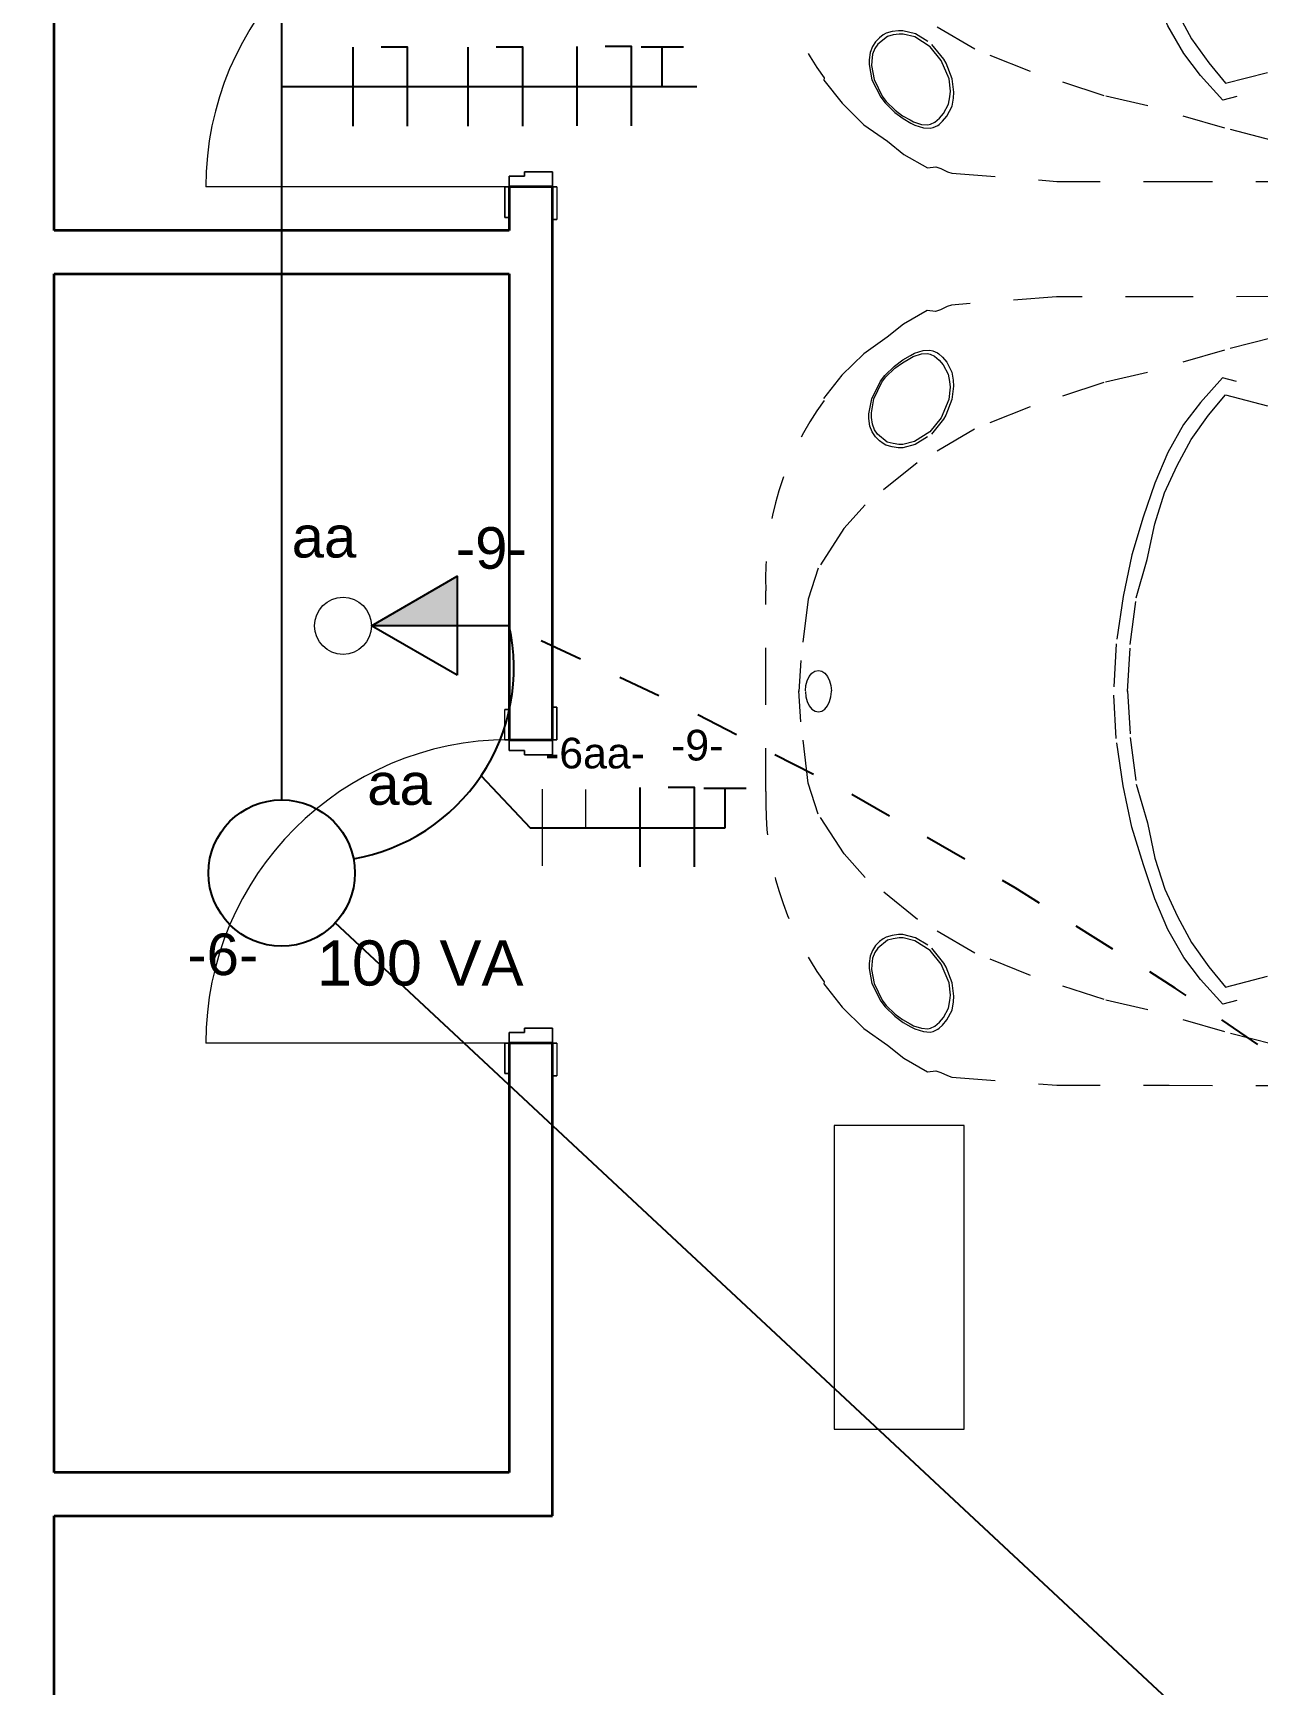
# Model space of a CAD drawing. Header units: metres. Extents: x -182 to 99, y 70 to 117.
# Drawn here: x -167.64 to -164.814, y 92.395 to 96.206 of the extents above; entities that cross this region are included whole.
import ezdxf

# ---------------------------------------------------------------- set-up
doc = ezdxf.new("R2010")
doc.units = ezdxf.units.M
doc.header["$LTSCALE"] = 0.01
doc.linetypes.add('ACAD_ISO02W100', pattern=[15, 12, -3])
doc.linetypes.add('Basculante', pattern=[0.003969, 0.002381, -0.001587])
for name, color, linetype, lineweight in [('A-DETL-GENF', 3, 'Basculante', 9), ('A-DOOR', 1, 'Continuous', 9), ('A-DOOR-FRAM', 1, 'Continuous', 13), ('A-WALL', 2, 'Continuous', 9), ('M-EQPT', 6, 'Continuous', 9), ('S-COLS', 6, 'Continuous', 9)]:
    doc.layers.add(name, color=color, linetype=linetype, lineweight=lineweight)
for name, color, linetype in [('FIAÇÃO', 10, 'Continuous'), ('Iluminação', 7, 'Continuous'), ('TOMADA', 7, 'ACAD_ISO02W100')]:
    doc.layers.add(name, color=color, linetype=linetype)
doc.styles.add('Arial', font='arial.ttf', dxfattribs={"height": 0.29506})
doc.styles.add('Arial_2', font='arial.ttf', dxfattribs={"height": 0.258177})
doc.dimstyles.new('Diagonal', dxfattribs={"dimscale": 0.3048, "dimtxt": 0.258177, "dimasz": 1.025262, "dimexe": 0.984252, "dimexo": 0.615157, "dimgap": 0.04101, "dimtad": 1, "dimrnd": 0.01, "dimzin": 0, "dimdsep": 46, "dimtxsty": 'Arial_2', "dimblk1": 'OBLIQUE', "dimblk2": 'OBLIQUE', "dimsah": 1, "dimcen": 0.09, "dimse1": 1, "dimse2": 1, "dimazin": 0, "dimtfac": 1, "dimtix": 1, "dimtmove": 0, "dimatfit": 3, "dimfxl": 1, "dimtvp": 1, "dimtfill": 1, "dimtolj": 1, "dimtzin": 0, "dimarcsym": 2})

# ---------------------------------------------------------------- blocks, each defined once
blk = doc.blocks.new('M_RPC Escarabajo - M_RPC Escarabajo-195601-Subsuelo')
at = {"layer": 'A-DETL-GENF'}
for p, q in [((-0.2345, 3.3634), (-0.003, 3.3634)), ((-0.003, 3.3634), (0.2285, 3.3634)), ((-0.2154, 3.2655), (-0.0737, 3.2829)), ((-0.0737, 3.2829), (-0.0025, 3.2871)), ((0.0677, 3.283), (-0.0034, 3.2871)), ((0.2095, 3.2657), (0.0677, 3.283)), ((-0.3784, 3.1832), (-0.2867, 3.2425)), ((-0.2867, 3.2425), (-0.2154, 3.2655)), ((-0.049, 3.2501), (-0.0506, 3.2424)), ((-0.0506, 3.2424), (-0.049, 3.2346)), ((-0.0443, 3.2574), (-0.049, 3.2501)), ((-0.0368, 3.2636), (-0.0443, 3.2574)), ((-0.027, 3.2683), (-0.0368, 3.2636)), ((-0.0157, 3.2713), (-0.027, 3.2683)), ((-0.0035, 3.2723), (-0.0157, 3.2713)), ((-0.0024, 3.2723), (0.0098, 3.2713)), ((0.0098, 3.2713), (0.0211, 3.2684)), ((0.0211, 3.2684), (0.0309, 3.2636)), ((0.0309, 3.2636), (0.0384, 3.2574)), ((0.0384, 3.2574), (0.0431, 3.2502)), ((0.0431, 3.2502), (0.0448, 3.2424)), ((0.0448, 3.2424), (0.0432, 3.2346)), ((0.2808, 3.2427), (0.2095, 3.2657)), ((0.3725, 3.1836), (0.2808, 3.2427)), ((-0.6783, 3.2297), (-0.7316, 3.1872)), ((-0.6734, 3.2287), (-0.6783, 3.2297)), ((-0.049, 3.2346), (-0.0443, 3.2274)), ((-0.0443, 3.2274), (-0.0368, 3.2212)), ((-0.0368, 3.2212), (-0.027, 3.2164)), ((-0.027, 3.2164), (-0.0157, 3.2134)), ((-0.0157, 3.2134), (-0.0035, 3.2124)), ((-0.0035, 3.2124), (-0.0024, 3.2124)), ((0.0098, 3.2134), (-0.0024, 3.2124)), ((0.0212, 3.2164), (0.0098, 3.2134)), ((0.031, 3.2212), (0.0212, 3.2164)), ((0.0384, 3.2274), (0.031, 3.2212)), ((0.0432, 3.2346), (0.0384, 3.2274)), ((0.7258, 3.1879), (0.6724, 3.2303)), ((-0.7316, 3.1872), (-0.7812, 3.1371)), ((-0.4326, 3.1342), (-0.3784, 3.1832)), ((0.4268, 3.1346), (0.3725, 3.1836)), ((0.7754, 3.1378), (0.7258, 3.1879)), ((-0.7812, 3.1371), (-0.8194, 3.083)), ((-0.6424, 3.1254), (-0.6774, 3.1187)), ((-0.6314, 3.1252), (-0.6424, 3.1254)), ((-0.6145, 3.1228), (-0.6314, 3.1252)), ((-0.5296, 3.0137), (-0.4326, 3.1342)), ((0.5239, 3.0141), (0.4268, 3.1346)), ((0.6087, 3.1233), (0.6257, 3.1257)), ((0.6257, 3.1257), (0.6366, 3.1259)), ((0.6366, 3.1259), (0.6717, 3.1192)), ((0.8137, 3.0837), (0.7754, 3.1378)), ((-0.7309, 3.0885), (-0.7527, 3.0658)), ((-0.7179, 3.0982), (-0.7309, 3.0885)), ((-0.7157, 3.095), (-0.7278, 3.0859)), ((-0.6774, 3.1187), (-0.7179, 3.0982)), ((-0.6772, 3.1138), (-0.7157, 3.095)), ((-0.6446, 3.1195), (-0.6772, 3.1138)), ((-0.6344, 3.1193), (-0.6446, 3.1195)), ((-0.6186, 3.1171), (-0.6344, 3.1193)), ((-0.6058, 3.1123), (-0.6186, 3.1171)), ((-0.6008, 3.1177), (-0.6145, 3.1228)), ((-0.5956, 3.1055), (-0.6058, 3.1123)), ((-0.5898, 3.1104), (-0.6008, 3.1177)), ((-0.5774, 3.0831), (-0.5956, 3.1055)), ((-0.5805, 3.1011), (-0.5898, 3.1104)), ((-0.574, 3.0927), (-0.5805, 3.1011)), ((-0.5703, 3.0863), (-0.574, 3.0927)), ((0.5608, 3.0721), (0.5645, 3.0868)), ((0.5645, 3.0868), (0.5683, 3.0932)), ((0.5683, 3.0932), (0.5748, 3.1016)), ((0.5716, 3.0836), (0.5898, 3.106)), ((0.5748, 3.1016), (0.584, 3.1109)), ((0.584, 3.1109), (0.595, 3.1182)), ((0.5898, 3.106), (0.6001, 3.1128)), ((0.595, 3.1182), (0.6087, 3.1233)), ((0.6001, 3.1128), (0.6128, 3.1176)), ((0.6128, 3.1176), (0.6286, 3.1198)), ((0.6286, 3.1198), (0.6388, 3.1201)), ((0.6388, 3.1201), (0.6714, 3.1143)), ((0.6714, 3.1143), (0.7099, 3.0956)), ((0.6717, 3.1192), (0.7121, 3.0988)), ((0.7099, 3.0956), (0.722, 3.0865)), ((0.7121, 3.0988), (0.7251, 3.0891)), ((0.722, 3.0865), (0.7421, 3.0656)), ((0.7251, 3.0891), (0.7469, 3.0664)), ((-0.8194, 3.083), (-0.8496, 3.0452)), ((-0.7527, 3.0658), (-0.7668, 3.0466)), ((-0.7478, 3.065), (-0.7604, 3.048)), ((-0.7278, 3.0859), (-0.7478, 3.065)), ((-0.5743, 3.0694), (-0.5774, 3.0831)), ((-0.572, 3.0563), (-0.5743, 3.0694)), ((-0.572, 3.0468), (-0.572, 3.0563)), ((-0.5665, 3.0717), (-0.5703, 3.0863)), ((-0.5644, 3.0575), (-0.5665, 3.0717)), ((-0.5644, 3.0473), (-0.5644, 3.0575)), ((0.5586, 3.058), (0.5608, 3.0721)), ((0.5587, 3.0478), (0.5586, 3.058)), ((0.5662, 3.0567), (0.5685, 3.0699)), ((0.5663, 3.0473), (0.5662, 3.0567)), ((0.5685, 3.0699), (0.5716, 3.0836)), ((0.7421, 3.0656), (0.7547, 3.0486)), ((0.7469, 3.0664), (0.7611, 3.0473)), ((0.7547, 3.0486), (0.7645, 3.0315)), ((0.8439, 3.0459), (0.8137, 3.0837)), ((-0.8496, 3.0452), (-0.881, 2.9908)), ((-0.7821, 3.02), (-0.7883, 2.9995)), ((-0.7773, 3.0293), (-0.7821, 3.02)), ((-0.7747, 3.0232), (-0.7804, 3.0041)), ((-0.7668, 3.0466), (-0.7773, 3.0293)), ((-0.7703, 3.0309), (-0.7747, 3.0232)), ((-0.7604, 3.048), (-0.7703, 3.0309)), ((-0.6069, 2.8816), (-0.5296, 3.0137)), ((-0.6013, 2.9846), (-0.5789, 3.0198)), ((-0.5891, 2.9901), (-0.5719, 3.0184)), ((-0.5789, 3.0198), (-0.572, 3.0468)), ((-0.5719, 3.0184), (-0.5644, 3.0473)), ((0.6014, 2.8821), (0.5239, 3.0141)), ((0.5662, 3.0189), (0.5587, 3.0478)), ((0.5834, 2.9906), (0.5662, 3.0189)), ((0.5732, 3.0203), (0.5663, 3.0473)), ((0.5956, 2.9851), (0.5732, 3.0203)), ((0.7611, 3.0473), (0.7716, 3.03)), ((0.7645, 3.0315), (0.769, 3.0238)), ((0.769, 3.0238), (0.7748, 3.0047)), ((0.7716, 3.03), (0.7764, 3.0207)), ((0.7764, 3.0207), (0.7826, 3.0002)), ((0.8753, 2.9915), (0.8439, 3.0459)), ((-0.881, 2.9908), (-0.8787, 2.9711)), ((-0.7883, 2.9995), (-0.7894, 2.9843)), ((-0.7894, 2.9843), (-0.7878, 2.9775)), ((-0.7878, 2.9775), (-0.7827, 2.9668)), ((-0.7804, 3.0041), (-0.7815, 2.9899)), ((-0.7815, 2.9899), (-0.78, 2.9835)), ((-0.78, 2.9835), (-0.7753, 2.9736)), ((-0.7753, 2.9736), (-0.7664, 2.9631)), ((-0.633, 2.9588), (-0.6013, 2.9846)), ((-0.63, 2.9528), (-0.5959, 2.9805)), ((0.6244, 2.9534), (0.5902, 2.981)), ((0.6274, 2.9593), (0.5956, 2.9851)), ((0.7696, 2.9743), (0.7608, 2.9638)), ((0.7744, 2.9842), (0.7696, 2.9743)), ((0.7758, 2.9905), (0.7744, 2.9842)), ((0.7748, 3.0047), (0.7758, 2.9905)), ((0.7822, 2.9781), (0.7771, 2.9675)), ((0.7837, 2.9849), (0.7822, 2.9781)), ((0.7826, 3.0002), (0.7837, 2.9849)), ((0.873, 2.9718), (0.8753, 2.9915)), ((-0.8932, 2.9341), (-0.9119, 2.6919)), ((-0.8896, 2.9446), (-0.8932, 2.9341)), ((-0.8823, 2.9598), (-0.8896, 2.9446)), ((-0.8787, 2.9711), (-0.8823, 2.9598)), ((-0.7827, 2.9668), (-0.7806, 2.9638)), ((-0.7806, 2.9638), (-0.7732, 2.9556)), ((-0.7732, 2.9556), (-0.7613, 2.9456)), ((-0.7664, 2.9631), (-0.7553, 2.9536)), ((-0.7613, 2.9456), (-0.7384, 2.9337)), ((-0.7553, 2.9536), (-0.734, 2.9422)), ((-0.734, 2.9422), (-0.7167, 2.939)), ((-0.7167, 2.939), (-0.704, 2.9377)), ((-0.704, 2.9377), (-0.6755, 2.9409)), ((-0.6756, 2.9336), (-0.6394, 2.9477)), ((-0.6755, 2.9409), (-0.633, 2.9588)), ((-0.6394, 2.9477), (-0.63, 2.9528)), ((0.6337, 2.9482), (0.6244, 2.9534)), ((0.6699, 2.9415), (0.6274, 2.9593)), ((0.67, 2.9342), (0.6337, 2.9482)), ((0.6984, 2.9383), (0.6699, 2.9415)), ((0.7006, 2.9307), (0.67, 2.9342)), ((0.711, 2.9396), (0.6984, 2.9383)), ((0.7284, 2.9428), (0.711, 2.9396)), ((0.7328, 2.9343), (0.7142, 2.9311)), ((0.7497, 2.9542), (0.7284, 2.9428)), ((0.7557, 2.9463), (0.7328, 2.9343)), ((0.7608, 2.9638), (0.7497, 2.9542)), ((0.7675, 2.9563), (0.7557, 2.9463)), ((0.775, 2.9645), (0.7675, 2.9563)), ((0.7771, 2.9675), (0.775, 2.9645)), ((0.8767, 2.9605), (0.873, 2.9718)), ((0.884, 2.9453), (0.8767, 2.9605)), ((0.8876, 2.9349), (0.884, 2.9453)), ((0.9063, 2.6926), (0.8876, 2.9349)), ((-0.7384, 2.9337), (-0.7198, 2.9305)), ((-0.7198, 2.9305), (-0.7062, 2.9301)), ((-0.7062, 2.9301), (-0.6756, 2.9336)), ((0.7142, 2.9311), (0.7006, 2.9307)), ((-0.6584, 2.753), (-0.6069, 2.8816)), ((0.6529, 2.7536), (0.6014, 2.8821)), ((-0.7145, 2.5833), (-0.6584, 2.753)), ((0.7091, 2.5839), (0.6529, 2.7536)), ((-0.9119, 2.6919), (-0.9119, 2.4331)), ((0.9063, 2.4339), (0.9063, 2.6926)), ((-0.7378, 2.482), (-0.7145, 2.5833)), ((-0.2211, 2.5392), (-0.1119, 2.555)), ((-0.1119, 2.555), (-0.0019, 2.5612)), ((0.1066, 2.5551), (-0.0034, 2.5612)), ((0.2158, 2.5394), (0.1066, 2.5551)), ((0.7325, 2.4826), (0.7091, 2.5839)), ((-0.4038, 2.4925), (-0.3169, 2.519)), ((-0.3169, 2.519), (-0.2211, 2.5392)), ((-0.1101, 2.5226), (-0.2178, 2.509)), ((-0.0018, 2.5289), (-0.1101, 2.5226)), ((-0.0034, 2.5289), (0.1048, 2.5227)), ((0.1048, 2.5227), (0.2125, 2.5092)), ((0.3116, 2.5193), (0.2158, 2.5394)), ((0.3986, 2.4928), (0.3116, 2.5193)), ((-0.7889, 2.3049), (-0.7378, 2.482)), ((-0.4817, 2.4659), (-0.4038, 2.4925)), ((-0.3064, 2.4833), (-0.3884, 2.4661)), ((-0.2178, 2.509), (-0.3064, 2.4833)), ((0.2125, 2.5092), (0.3011, 2.4836)), ((0.3011, 2.4836), (0.3831, 2.4664)), ((0.4765, 2.4663), (0.3986, 2.4928)), ((0.7838, 2.3055), (0.7325, 2.4826)), ((-0.5528, 2.4357), (-0.4817, 2.4659)), ((-0.4594, 2.4433), (-0.5229, 2.4141)), ((-0.3884, 2.4661), (-0.4594, 2.4433)), ((0.3831, 2.4664), (0.4542, 2.4437)), ((0.4542, 2.4437), (0.5177, 2.4146)), ((0.5476, 2.4362), (0.4765, 2.4663)), ((-0.9119, 2.4331), (-0.9125, 2.177)), ((-0.6172, 2.3995), (-0.5528, 2.4357)), ((-0.5229, 2.4141), (-0.5829, 2.3815)), ((0.5177, 2.4146), (0.5778, 2.382)), ((0.612, 2.4), (0.5476, 2.4362)), ((0.9075, 2.1777), (0.9063, 2.4339)), ((-0.668, 2.3604), (-0.6172, 2.3995)), ((-0.5829, 2.3815), (-0.6386, 2.3414)), ((0.5778, 2.382), (0.6335, 2.3419)), ((0.6628, 2.361), (0.612, 2.4)), ((-0.725, 2.3095), (-0.668, 2.3604)), ((-0.6386, 2.3414), (-0.6856, 2.3027)), ((0.6335, 2.3419), (0.6805, 2.3033)), ((0.7199, 2.3101), (0.6628, 2.361)), ((-0.8174, 2.1949), (-0.7889, 2.3049)), ((-0.6631, 2.0842), (-0.725, 2.3095)), ((-0.6856, 2.3027), (-0.6309, 2.0911)), ((0.6805, 2.3033), (0.626, 2.0917)), ((0.6582, 2.0848), (0.7199, 2.3101)), ((0.8124, 2.1956), (0.7838, 2.3055))]:
    blk.add_line(p, q, dxfattribs=at)
for centre, start, end in [((-0.2594, 2.6623), 87.9664, 126.1629), ((0.254, 2.6625), 53.8853, 92.0817)]:
    blk.add_arc(centre, 0.7016, start, end, dxfattribs=at)
blk = doc.blocks.new('Puerta de 1 hoja - 70 x 210 cm-171867-Subsuelo')
at = {"layer": 'A-DOOR', "lineweight": 13}
blk.add_line((0.6169, -0.05), (0.6169, -0.75), dxfattribs=at)
blk.add_arc((0.6169, -0.05), 0.7, 180, 270, dxfattribs=at)
at = {"layer": 'A-DOOR-FRAM', "lineweight": 9}
for p, q in [((-0.1581, 0.06), (-0.1581, 0.05)), ((-0.0831, 0.06), (-0.1581, 0.06)), ((-0.1581, 0.06), (-0.1581, 0.06)), ((-0.1581, 0.05), (-0.0831, 0.05)), ((-0.1581, 0.05), (-0.1581, 0.05)), ((-0.0831, 0.05), (-0.0831, 0.06)), ((-0.0831, 0.06), (-0.0831, 0.06)), ((-0.0831, 0.05), (-0.0831, 0.05)), ((-0.0831, 0.05), (-0.0831, 0.05)), ((-0.0481, 0.05), (-0.0831, 0.05)), ((-0.0831, 0.05), (-0.0831, -0.05)), ((-0.0481, -0.015), (-0.0481, 0.05)), ((-0.0481, 0.05), (-0.0481, 0.05)), ((0.5819, 0.05), (0.5819, -0.015)), ((0.6169, 0.05), (0.5819, 0.05)), ((0.5819, 0.05), (0.5819, 0.05)), ((0.6169, 0.06), (0.6169, 0.06)), ((0.6169, 0.06), (0.6169, 0.05)), ((0.6169, 0.06), (0.6919, 0.06)), ((0.6919, 0.05), (0.6169, 0.05)), ((0.6169, 0.05), (0.6169, 0.05)), ((0.6169, -0.05), (0.6169, 0.05)), ((0.6169, 0.05), (0.6169, 0.05)), ((0.6919, 0.05), (0.6919, 0.06)), ((0.6919, 0.06), (0.6919, 0.06)), ((0.6919, 0.05), (0.6919, 0.05)), ((-0.0581, -0.015), (-0.0481, -0.015)), ((-0.0581, -0.05), (-0.0581, -0.015)), ((-0.0581, -0.015), (-0.0581, -0.015)), ((-0.0481, -0.015), (-0.0481, -0.015)), ((0.5819, -0.015), (0.5919, -0.015)), ((0.5819, -0.015), (0.5819, -0.015)), ((0.5919, -0.015), (0.5919, -0.05)), ((0.5919, -0.015), (0.5919, -0.015)), ((-0.1531, -0.05), (-0.1531, -0.05)), ((-0.1531, -0.05), (-0.0831, -0.05)), ((-0.1531, -0.05), (-0.1531, -0.06)), ((-0.0831, -0.06), (-0.1531, -0.06)), ((-0.1531, -0.06), (-0.1531, -0.06)), ((-0.0831, -0.06), (-0.0831, -0.05)), ((-0.0831, -0.05), (-0.0831, -0.05)), ((-0.0831, -0.05), (-0.0581, -0.05)), ((-0.0831, -0.05), (-0.0831, -0.05)), ((-0.0831, -0.06), (-0.0831, -0.06)), ((-0.0581, -0.05), (-0.0581, -0.05)), ((0.5919, -0.05), (0.6169, -0.05)), ((0.5919, -0.05), (0.5919, -0.05)), ((0.6169, -0.05), (0.6169, -0.06)), ((0.6869, -0.05), (0.6169, -0.05)), ((0.6169, -0.05), (0.6169, -0.05)), ((0.6169, -0.05), (0.6169, -0.05)), ((0.6169, -0.06), (0.6869, -0.06)), ((0.6169, -0.06), (0.6169, -0.06)), ((0.6869, -0.06), (0.6869, -0.05)), ((0.6869, -0.05), (0.6869, -0.05)), ((0.6869, -0.06), (0.6869, -0.06))]:
    blk.add_line(p, q, dxfattribs=at)
at = {"layer": 'A-DOOR-FRAM'}
for p, q in [((-0.1581, 0.06), (-0.0831, 0.06)), ((-0.1581, 0.05), (-0.1581, 0.06)), ((-0.0831, 0.05), (-0.1581, 0.05)), ((-0.0831, 0.06), (-0.0831, 0.05)), ((-0.0831, -0.05), (-0.0831, 0.05)), ((-0.0831, 0.05), (-0.0481, 0.05)), ((-0.0481, 0.05), (-0.0481, -0.015)), ((0.5819, -0.015), (0.5819, 0.05)), ((0.5819, 0.05), (0.6169, 0.05)), ((0.6169, 0.05), (0.6169, 0.06)), ((0.6169, 0.06), (0.6919, 0.06)), ((0.6919, 0.05), (0.6169, 0.05)), ((0.6169, 0.05), (0.6169, -0.05)), ((0.6919, 0.06), (0.6919, 0.05)), ((-0.0581, -0.015), (-0.0581, -0.05)), ((-0.0481, -0.015), (-0.0581, -0.015)), ((0.5919, -0.015), (0.5819, -0.015)), ((0.5919, -0.05), (0.5919, -0.015)), ((-0.1531, -0.06), (-0.1531, -0.05)), ((-0.1531, -0.05), (-0.0831, -0.05)), ((-0.0831, -0.06), (-0.1531, -0.06)), ((-0.0831, -0.05), (-0.0831, -0.06)), ((-0.0581, -0.05), (-0.0831, -0.05)), ((0.6169, -0.05), (0.5919, -0.05)), ((0.6169, -0.06), (0.6169, -0.05)), ((0.6169, -0.05), (0.6869, -0.05)), ((0.6869, -0.06), (0.6169, -0.06)), ((0.6869, -0.05), (0.6869, -0.06))]:
    blk.add_line(p, q, dxfattribs=at)
blk = doc.blocks.new('Pilar rectangular hormigón - 300 x 700 mm-506285-Subsuelo')
at = {"layer": 'S-COLS'}
for p, q in [((-0.15, 0.35), (-0.15, 0.35)), ((0.15, 0.35), (-0.15, 0.35)), ((-0.15, 0.35), (-0.15, -0.35)), ((0.15, 0.35), (0.15, 0.35)), ((0.15, -0.35), (0.15, 0.35)), ((-0.15, -0.35), (-0.15, -0.35)), ((-0.15, -0.35), (0.15, -0.35)), ((0.15, -0.35), (0.15, -0.35))]:
    blk.add_line(p, q, dxfattribs=at)
blk = doc.blocks.new('_Oblique')
at = {"color": 0, "linetype": 'ByBlock', "lineweight": -2}
blk.add_line((-0.5, -0.5), (0.5, 0.5), dxfattribs=at)
blk = doc.blocks.new('*D843')
at = {"layer": 'Defpoints', "color": 0, "ltscale": 0.5, "transparency": 16777216}
for p in [(-166.4839, 110.8896), (-170.2789, 77.83), (-166.4839, 77.83)]:
    blk.add_point(p, dxfattribs=at)
at = {"layer": 'M-EQPT', "color": 0, "lineweight": -2, "ltscale": 0.5, "transparency": 16777216}
blk.add_line((-170.2789, 110.8896), (-170.2789, 77.83), dxfattribs=at)
at = {"layer": 'M-EQPT', "color": 0, "lineweight": -2, "ltscale": 0.5, "transparency": 16777216, "xscale": 0.3125, "yscale": 0.3125, "zscale": 0.3125}
for p, rotation in [((-170.2789, 110.8896), 90), ((-170.2789, 77.83), 270)]:
    blk.add_blockref('_Oblique', p, dxfattribs=dict(at, rotation=rotation))
at = {"layer": 'M-EQPT', "color": 0, "ltscale": 0.5, "transparency": 16777216, "insert": (-170.4233, 94.3598), "char_height": 0.25818, "attachment_point": 5, "rotation": 90, "style": 'Arial_2', "bg_fill": 3, "box_fill_scale": 1.1, "bg_fill_color": 256, "bg_fill_true_color": 13158600, "bg_fill_transparency": 0}
blk.add_mtext('\\A1;33.06', dxfattribs=at)
blk = doc.blocks.new('*D855')
at = {"layer": 'Defpoints', "color": 0, "ltscale": 0.5, "transparency": 16777216}
for p in [(-166.2839, 98.0756), (-169.2789, 95.7506), (-166.2839, 95.7506)]:
    blk.add_point(p, dxfattribs=at)
at = {"layer": 'M-EQPT', "color": 0, "lineweight": -2, "ltscale": 0.5, "transparency": 16777216}
blk.add_line((-169.2789, 98.0756), (-169.2789, 95.7506), dxfattribs=at)
at = {"layer": 'M-EQPT', "color": 0, "lineweight": -2, "ltscale": 0.5, "transparency": 16777216, "xscale": 0.3125, "yscale": 0.3125, "zscale": 0.3125}
for p, rotation in [((-169.2789, 98.0756), 90), ((-169.2789, 95.7506), 270)]:
    blk.add_blockref('_Oblique', p, dxfattribs=dict(at, rotation=rotation))
at = {"layer": 'M-EQPT', "color": 0, "ltscale": 0.5, "transparency": 16777216, "insert": (-169.4233, 96.9131), "char_height": 0.25818, "attachment_point": 5, "rotation": 90, "style": 'Arial_2', "bg_fill": 3, "box_fill_scale": 1.1, "bg_fill_color": 256, "bg_fill_true_color": 13158600, "bg_fill_transparency": 0}
blk.add_mtext('\\A1;2.33', dxfattribs=at)
blk = doc.blocks.new('*D856')
at = {"layer": 'Defpoints', "color": 0, "ltscale": 0.5, "transparency": 16777216}
for p in [(-166.2839, 95.7506), (-166.2839, 95.6506)]:
    blk.add_point(p, dxfattribs=at)
at = {"layer": 'M-EQPT', "color": 0, "lineweight": -2, "ltscale": 0.5, "transparency": 16777216}
for p, q in [((-169.2789, 95.7506), (-169.2789, 96.0631)), ((-169.2789, 95.7506), (-169.2789, 95.6506)), ((-169.2789, 95.6506), (-169.2789, 95.3381))]:
    blk.add_line(p, q, dxfattribs=at)
at = {"layer": 'M-EQPT', "color": 0, "lineweight": -2, "ltscale": 0.5, "transparency": 16777216, "xscale": 0.3125, "yscale": 0.3125, "zscale": 0.3125}
for p, rotation in [((-169.2789, 95.7506), 270), ((-169.2789, 95.6506), 90)]:
    blk.add_blockref('_Oblique', p, dxfattribs=dict(at, rotation=rotation))
at = {"layer": 'M-EQPT', "color": 0, "ltscale": 0.5, "transparency": 16777216, "insert": (-169.4233, 95.7006), "char_height": 0.25818, "attachment_point": 5, "rotation": 90, "style": 'Arial_2', "bg_fill": 3, "box_fill_scale": 1.1, "bg_fill_color": 256, "bg_fill_true_color": 13158600, "bg_fill_transparency": 0}
blk.add_mtext('\\A1;0.10', dxfattribs=at)
at = {"layer": 'Defpoints', "color": 0, "ltscale": 0.5, "transparency": 16777216}
blk.add_point((-169.2789, 95.6506), dxfattribs=at)
blk = doc.blocks.new('*D857')
at = {"layer": 'Defpoints', "color": 0, "ltscale": 0.5, "transparency": 16777216}
for p in [(-166.2839, 95.6506), (-169.2789, 92.8856), (-166.2839, 92.8856)]:
    blk.add_point(p, dxfattribs=at)
at = {"layer": 'M-EQPT', "color": 0, "lineweight": -2, "ltscale": 0.5, "transparency": 16777216}
blk.add_line((-169.2789, 95.6506), (-169.2789, 92.8856), dxfattribs=at)
at = {"layer": 'M-EQPT', "color": 0, "lineweight": -2, "ltscale": 0.5, "transparency": 16777216, "xscale": 0.3125, "yscale": 0.3125, "zscale": 0.3125}
for p, rotation in [((-169.2789, 95.6506), 90), ((-169.2789, 92.8856), 270)]:
    blk.add_blockref('_Oblique', p, dxfattribs=dict(at, rotation=rotation))
at = {"layer": 'M-EQPT', "color": 0, "ltscale": 0.5, "transparency": 16777216, "insert": (-169.421, 94.2681), "char_height": 0.25818, "attachment_point": 5, "rotation": 90, "style": 'Arial_2', "bg_fill": 3, "box_fill_scale": 1.1, "bg_fill_color": 256, "bg_fill_true_color": 13158600, "bg_fill_transparency": 0}
blk.add_mtext('\\A1;2.77', dxfattribs=at)
blk = doc.blocks.new('*D858')
at = {"layer": 'Defpoints', "color": 0, "ltscale": 0.5, "transparency": 16777216}
for p in [(-167.5914, 92.8856), (-167.5914, 92.7856)]:
    blk.add_point(p, dxfattribs=at)
at = {"layer": 'M-EQPT', "color": 0, "lineweight": -2, "ltscale": 0.5, "transparency": 16777216}
for p, q in [((-170.5864, 92.8856), (-170.5864, 93.1981)), ((-170.5864, 92.8856), (-170.5864, 92.7856)), ((-170.5864, 92.7856), (-170.5864, 92.4731))]:
    blk.add_line(p, q, dxfattribs=at)
at = {"layer": 'M-EQPT', "color": 0, "lineweight": -2, "ltscale": 0.5, "transparency": 16777216, "xscale": 0.3125, "yscale": 0.3125, "zscale": 0.3125}
for p, rotation in [((-170.5864, 92.8856), 270), ((-170.5864, 92.7856), 90)]:
    blk.add_blockref('_Oblique', p, dxfattribs=dict(at, rotation=rotation))
at = {"layer": 'M-EQPT', "color": 0, "ltscale": 0.5, "transparency": 16777216, "insert": (-170.7307, 92.8356), "char_height": 0.25818, "attachment_point": 5, "rotation": 90, "style": 'Arial_2', "bg_fill": 3, "box_fill_scale": 1.1, "bg_fill_color": 256, "bg_fill_true_color": 13158600, "bg_fill_transparency": 0}
blk.add_mtext('\\A1;0.10', dxfattribs=at)
at = {"layer": 'Defpoints', "color": 0, "ltscale": 0.5, "transparency": 16777216}
blk.add_point((-170.5864, 92.7856), dxfattribs=at)
blk = doc.blocks.new('*D859')
at = {"layer": 'Defpoints', "color": 0, "ltscale": 0.5, "transparency": 16777216}
for p in [(-166.2839, 92.7856), (-169.2789, 86.8856), (-166.2839, 86.8856)]:
    blk.add_point(p, dxfattribs=at)
at = {"layer": 'M-EQPT', "color": 0, "lineweight": -2, "ltscale": 0.5, "transparency": 16777216}
blk.add_line((-169.2789, 92.7856), (-169.2789, 86.8856), dxfattribs=at)
at = {"layer": 'M-EQPT', "color": 0, "lineweight": -2, "ltscale": 0.5, "transparency": 16777216, "xscale": 0.3125, "yscale": 0.3125, "zscale": 0.3125}
for p, rotation in [((-169.2789, 92.7856), 90), ((-169.2789, 86.8856), 270)]:
    blk.add_blockref('_Oblique', p, dxfattribs=dict(at, rotation=rotation))
at = {"layer": 'M-EQPT', "color": 0, "ltscale": 0.5, "transparency": 16777216, "insert": (-169.4233, 89.8356), "char_height": 0.25818, "attachment_point": 5, "rotation": 90, "style": 'Arial_2', "bg_fill": 3, "box_fill_scale": 1.1, "bg_fill_color": 256, "bg_fill_true_color": 13158600, "bg_fill_transparency": 0}
blk.add_mtext('\\A1;5.90', dxfattribs=at)
blk = doc.blocks.new('F-N')
at = {"layer": 'FIAÇÃO'}
blk.add_line((2561.97, 1254.62), (2561.97, 1275.44), dxfattribs=at)
at = {"layer": 'FIAÇÃO', "color": 5}
blk.add_lwpolyline([(2576.26, 1254.62), (2576.26, 1275.44), (2569.32, 1275.44)], dxfattribs=at)
blk = doc.blocks.new('F-N-T')
at = {"layer": 'FIAÇÃO', "color": 1}
blk.add_line((2561.97, 1284.08), (2561.97, 1304.9), dxfattribs=at)
at = {"layer": 'FIAÇÃO', "color": 3}
blk.add_line((2584.31, 1294.33), (2584.31, 1304.75), dxfattribs=at)
at = {"layer": 'FIAÇÃO', "color": 5}
blk.add_lwpolyline([(2576.26, 1284.08), (2576.26, 1304.9), (2569.32, 1304.9)], dxfattribs=at)
at = {"layer": 'FIAÇÃO', "color": 3}
blk.add_lwpolyline([(2578.75, 1304.75), (2584.31, 1304.75), (2589.86, 1304.75)], dxfattribs=at)

msp = doc.modelspace()

# ---------------------------------------------------------------- linework, layer by layer
at = {"layer": 'A-WALL', "color": 7, "lineweight": 35}
for p, q in [((-167.5914, 95.7506), (-167.5914, 98.0756)), ((-166.4414, 95.8506), (-166.5414, 95.8506)), ((-166.5414, 95.8506), (-166.5414, 95.7506)), ((-166.4414, 94.5756), (-166.4414, 95.8506)), ((-166.5414, 95.7506), (-167.5914, 95.7506)), ((-167.5914, 95.6506), (-166.5414, 95.6506)), ((-167.5914, 92.8856), (-167.5914, 95.6506)), ((-166.5414, 95.6506), (-166.5414, 94.5756)), ((-166.5414, 94.5756), (-166.4414, 94.5756)), ((-166.4414, 93.8756), (-166.5414, 93.8756)), ((-166.5414, 93.8756), (-166.5414, 92.8856)), ((-166.4414, 92.7856), (-166.4414, 93.8756)), ((-166.5414, 92.8856), (-167.5914, 92.8856)), ((-167.5914, 92.7856), (-166.4414, 92.7856)), ((-167.5914, 86.8856), (-167.5914, 92.7856))]:
    msp.add_line(p, q, dxfattribs=at)

# ---------------------------------------------------------------- block references
at = {"layer": 'A-DETL-GENF', "rotation": 89.9999999999999}
for p in [(-162.5858, 96.7755), (-162.5858, 94.6906)]:
    msp.add_blockref('M_RPC Escarabajo - M_RPC Escarabajo-195601-Subsuelo', p, dxfattribs=at)
at = {"layer": 'A-DOOR', "rotation": 269.9999999999999}
for p in [(-166.4914, 96.4675), (-166.4914, 94.4925)]:
    msp.add_blockref('Puerta de 1 hoja - 70 x 210 cm-171867-Subsuelo', p, dxfattribs=at)
at = {"layer": 'FIAÇÃO', "lineweight": 20, "xscale": 0.008784106945095342, "yscale": 0.008784106945095342, "zscale": 0.008784106945095342}
msp.add_blockref('F-N-T', (-188.7441, 83.0028), dxfattribs=at)
at = {"layer": 'S-COLS', "rotation": 180}
msp.add_blockref('Pilar rectangular hormigón - 300 x 700 mm-506285-Subsuelo', (-165.6414, 93.3356), dxfattribs=at)

# ---------------------------------------------------------------- texts
at = {"layer": 'FIAÇÃO', "lineweight": 20, "style": 'Arial'}
msp.add_text('-9-', height=0.07075, dxfattribs=at).set_placement((-166.168, 94.5278))

# ---------------------------------------------------------------- next in the draw order: dimensions: what is measured, and where the dimension line sits
at = {"layer": 'M-EQPT', "color": 1, "ltscale": 0.5}
dim = msp.add_linear_dim(base=(-170.2789, 77.83), p1=(-166.4839, 110.8896), p2=(-166.4839, 77.83), angle=90, dimstyle='Diagonal', override={"dimpost": '<>'}, dxfattribs=at)
dim.commit()
dim.dimension.update_dxf_attribs({"geometry": '*D843', "text_midpoint": (-170.4233, 94.3598)})

# ---------------------------------------------------------------- next in the draw order: dimensions: what is measured, and where the dimension line sits
dim = msp.add_linear_dim(base=(-169.278932601, 95.7506036684), p1=(-166.2839441342, 98.0756036684), p2=(-166.2839441342, 95.7506036684), angle=90, dimstyle='Diagonal', override={"dimpost": '<>', "dimtmove": 1}, dxfattribs=at)
dim.commit()
dim.dimension.update_dxf_attribs({"geometry": '*D855', "text_midpoint": (-169.4233390601, 96.9131036684)})

# ---------------------------------------------------------------- next in the draw order: dimensions: what is measured, and where the dimension line sits
dim = msp.add_linear_dim(base=(-169.2789, 95.6506), p1=(-166.2839, 95.7506), p2=(-166.2839, 95.6506), angle=90, dimstyle='Diagonal', override={"dimpost": '<>', "dimtmove": 1}, dxfattribs=at)
dim.commit()
dim.dimension.update_dxf_attribs({"geometry": '*D856', "text_midpoint": (-169.4233, 95.7006)})

# ---------------------------------------------------------------- next in the draw order: linework, layer by layer
at = {"layer": 'Iluminação', "color": 0, "ltscale": 0.5}
msp.add_line((-167.0664, 96.0821), (-166.1088, 96.0821), dxfattribs=at)

# ---------------------------------------------------------------- next in the draw order: block references
at = {"layer": 'FIAÇÃO', "lineweight": 20, "xscale": 0.008784106945095342, "yscale": 0.008784106945095342, "zscale": 0.008784106945095342}
for name, p in [('F-N', (-189.4064, 84.9699)), ('F-N', (-189.1404, 84.9699)), ('F-N-T', (-188.8892, 84.7125))]:
    msp.add_blockref(name, p, dxfattribs=at)

# ---------------------------------------------------------------- next in the draw order: dimensions: what is measured, and where the dimension line sits
at = {"layer": 'M-EQPT', "color": 1, "ltscale": 0.5}
dim = msp.add_linear_dim(base=(-169.278932601, 92.8856036684), p1=(-166.2839441342, 95.6506036684), p2=(-166.2839441342, 92.8856036684), angle=90, dimstyle='Diagonal', override={"dimpost": '<>', "dimtmove": 1}, dxfattribs=at)
dim.commit()
dim.dimension.update_dxf_attribs({"geometry": '*D857', "text_midpoint": (-169.4210496289, 94.2681036684)})

# ---------------------------------------------------------------- next in the draw order: hatches: boundary and pattern name
at = {"layer": 'Iluminação'}
msp.add_hatch(color=256, dxfattribs=at).paths.add_polyline_path([(-166.8591, 94.8384), (-166.6613, 94.8384), (-166.6613, 94.9526)])

# ---------------------------------------------------------------- next in the draw order: linework, layer by layer
at = {"layer": 'FIAÇÃO', "lineweight": 20}
msp.add_line((-166.4649, 94.2851), (-166.4649, 94.462), dxfattribs=at)
at = {"layer": 'FIAÇÃO', "color": 18, "lineweight": 20, "true_color": 0x000000}
msp.add_line((-166.3649, 94.3724), (-166.3649, 94.4608), dxfattribs=at)
at = {"layer": 'Iluminação', "color": 0, "ltscale": 0.5}
for p, q in [((-167.0664, 94.4369), (-167.0664, 96.7443)), ((-166.6059, 94.4927), (-166.4928, 94.3724)), ((-166.4928, 94.3724), (-166.0433, 94.3724))]:
    msp.add_line(p, q, dxfattribs=at)
at = {"layer": 'Iluminação'}
msp.add_line((-166.5414, 94.8384), (-166.8591, 94.8384), dxfattribs=at)
msp.add_lwpolyline([(-166.6613, 94.7242), (-166.8591, 94.8384), (-166.6613, 94.9526)], close=True, dxfattribs=at)
at = {"layer": 'Iluminação', "lineweight": 20}
msp.add_circle((-166.9249, 94.8384), 0.0658, dxfattribs=at)
at = {"layer": 'Iluminação', "color": 7, "ltscale": 0.5, "true_color": 0xffffff}
msp.add_circle((-167.0664, 94.2681), 0.1688, dxfattribs=at)
at = {"layer": 'Iluminação', "color": 0, "ltscale": 0.5}
msp.add_arc((-166.9763, 94.7406), 0.4457, 279.7278, 12.6731, dxfattribs=at)

# ---------------------------------------------------------------- next in the draw order: texts
at = {"layer": 'FIAÇÃO', "lineweight": 20, "style": 'Arial'}
msp.add_text('-6aa-', height=0.07075, dxfattribs=at).set_placement((-166.4589, 94.5095))
at = {"layer": 'Iluminação', "color": 7, "ltscale": 0.5, "true_color": 0xffffff, "style": 'Arial'}
for s, p in [('aa', (-167.0433, 94.9959)), ('-9-', (-166.6646, 94.9701)), ('aa', (-166.869, 94.4255)), ('-6-', (-167.2841, 94.0327))]:
    msp.add_text(s, height=0.09589, dxfattribs=at).set_placement(p)
at = {"layer": 'Iluminação', "color": 7, "ltscale": 0.5, "true_color": 0xffffff, "insert": (-166.7468, 94.0072), "char_height": 0.104025, "width": 0.595396, "attachment_point": 8, "style": 'Arial'}
msp.add_mtext('{\\H0.0275x;\\P\\P}100 VA', dxfattribs=at)

# ---------------------------------------------------------------- next in the draw order: dimensions: what is measured, and where the dimension line sits
at = {"layer": 'M-EQPT', "color": 1, "ltscale": 0.5}
dim = msp.add_linear_dim(base=(-170.5864, 92.7856), p1=(-167.5914, 92.8856), p2=(-167.5914, 92.7856), angle=90, dimstyle='Diagonal', override={"dimpost": '<>', "dimtmove": 1}, dxfattribs=at)
dim.commit()
dim.dimension.update_dxf_attribs({"geometry": '*D858', "text_midpoint": (-170.7307, 92.8356)})

# ---------------------------------------------------------------- next in the draw order: dimensions: what is measured, and where the dimension line sits
dim = msp.add_linear_dim(base=(-169.2789, 86.8856), p1=(-166.2839, 92.7856), p2=(-166.2839, 86.8856), angle=90, dimstyle='Diagonal', override={"dimpost": '<>', "dimtmove": 1}, dxfattribs=at)
dim.commit()
dim.dimension.update_dxf_attribs({"geometry": '*D859', "text_midpoint": (-169.4233, 89.8356)})

# ---------------------------------------------------------------- next in the draw order: linework, layer by layer
at = {"layer": 'Iluminação', "color": 0, "ltscale": 0.5}
msp.add_line((-162.4399, 89.9557), (-166.943, 94.153), dxfattribs=at)
at = {"layer": 'TOMADA', "color": 0, "ltscale": 0.5}
msp.add_arc((-170.9016, 84.9864), 10.7737, 28.99725, 66.12745, dxfattribs=at)

doc.saveas('drawing.dxf')
